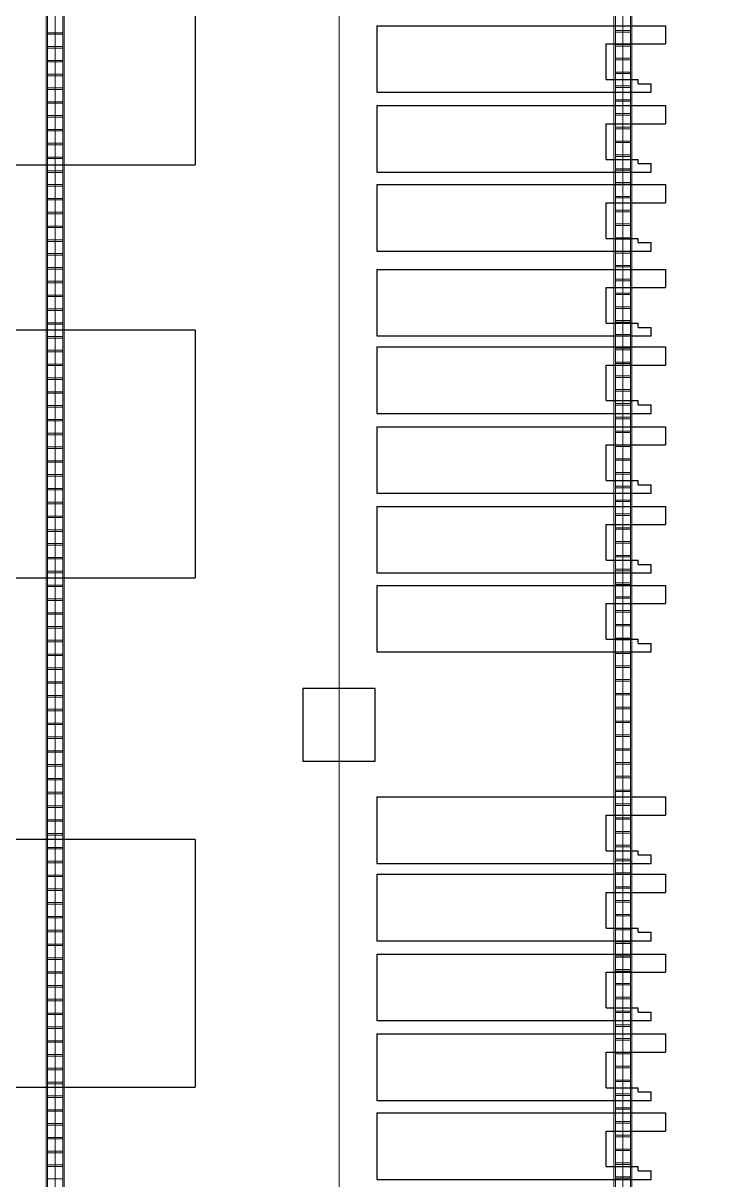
# Model space of a CAD drawing. Header units: millimetres. Extents: x 0 to 154200, y 0 to 64595.
# Drawn here: x 18770 to 30421, y 32268 to 51418 of the extents above; entities that cross this region are included whole.
import ezdxf

# ---------------------------------------------------------------- set-up
doc = ezdxf.new("R2010")
doc.units = ezdxf.units.MM
doc.layers.add('Column', color=1, linetype='Continuous')
doc.layers.add('E-CABL-TRAY', color=4, linetype='Continuous', lineweight=9)
doc.layers.add('Floor', color=7, linetype='Continuous', lineweight=9)
doc.layers.add('Equipment', color=7, linetype='Continuous', true_color=0xffffff)

# ---------------------------------------------------------------- blocks, each defined once
blk = doc.blocks.new('Main_Clean')
at = {"layer": 'Equipment', "lineweight": -3}
for points in [[(7906, 4100, 0), (0, 4100, 0)], [(0, 4100, 0), (0, 0, 0)], [(7906, 4100, 0), (7906, 0, 0)], [(0, 0, 0), (7906, 0, 0)]]:
    blk.add_polyline3d(points, dxfattribs=at)
blk = doc.blocks.new('Main_DIFF')
at = {"layer": 'Equipment', "lineweight": -3}
for points in [[(0, 1100, 0), (4780, 1100, 0)], [(0, 1100, 0), (0, 0, 0)], [(4780, 1100, 0), (4780, 800, 0)], [(3797, 800, 0), (4780, 800, 0)], [(3797, 210, 0), (3797, 800, 0)], [(3797, 210, 0), (4330, 210, 0)], [(4330, 140, 0), (4330, 210, 0)], [(0, 0, 0), (4542, 0, 0)], [(4330, 140, 0), (4542, 140, 0)], [(4542, 0, 0), (4542, 140, 0)]]:
    blk.add_polyline3d(points, dxfattribs=at)

msp = doc.modelspace()

# ---------------------------------------------------------------- linework, layer by layer
at = {"layer": 'Column'}
msp.add_lwpolyline([(23400, 39800), (23400, 39200), (24600, 39200), (24600, 40400), (23400, 40400), (23400, 39800)], dxfattribs=at)
at = {"layer": 'E-CABL-TRAY'}
for p, q in [((19150, 55818.7018), (19150, 9218.7018)), ((19175.4, 55818.7018), (19175.4, 9218.7018)), ((19300, 55818.7018), (19300, 9218.7018)), ((19424.6, 55818.7018), (19424.6, 9218.7018)), ((19450, 55818.7018), (19450, 9218.7018)), ((28550, 9218.7018), (28550, 55818.7018)), ((28575.4, 9218.7018), (28575.4, 55818.7018)), ((28700, 9218.7018), (28700, 55818.7018)), ((28824.6, 9218.7018), (28824.6, 55818.7018)), ((28850, 9218.7018), (28850, 55818.7018)), ((19175.4, 51259.4018), (19424.6, 51259.4018)), ((19175.4, 51234.0018), (19424.6, 51234.0018)), ((28824.6, 51293.8018), (28575.4, 51293.8018)), ((28824.6, 51268.4018), (28575.4, 51268.4018)), ((19175.4, 51030.8018), (19424.6, 51030.8018)), ((19175.4, 51005.4018), (19424.6, 51005.4018)), ((28824.6, 51065.2018), (28575.4, 51065.2018)), ((28824.6, 51039.8018), (28575.4, 51039.8018)), ((19175.4, 50802.2018), (19424.6, 50802.2018)), ((19175.4, 50776.8018), (19424.6, 50776.8018)), ((28824.6, 50836.6018), (28575.4, 50836.6018)), ((28824.6, 50811.2018), (28575.4, 50811.2018)), ((19175.4, 50573.6018), (19424.6, 50573.6018)), ((28824.6, 50608.0018), (28575.4, 50608.0018)), ((28824.6, 50582.6018), (28575.4, 50582.6018)), ((19175.4, 50548.2018), (19424.6, 50548.2018)), ((28824.6, 50379.4018), (28575.4, 50379.4018)), ((19175.4, 50345.0018), (19424.6, 50345.0018)), ((19175.4, 50319.6018), (19424.6, 50319.6018)), ((28824.6, 50354.0018), (28575.4, 50354.0018)), ((19175.4, 50116.4018), (19424.6, 50116.4018)), ((19175.4, 50091.0018), (19424.6, 50091.0018)), ((28824.6, 50150.8018), (28575.4, 50150.8018)), ((28824.6, 50125.4018), (28575.4, 50125.4018)), ((19175.4, 49887.8018), (19424.6, 49887.8018)), ((19175.4, 49862.4018), (19424.6, 49862.4018)), ((28824.6, 49922.2018), (28575.4, 49922.2018)), ((28824.6, 49896.8018), (28575.4, 49896.8018)), ((19175.4, 49659.2018), (19424.6, 49659.2018)), ((19175.4, 49633.8018), (19424.6, 49633.8018)), ((28824.6, 49693.6018), (28575.4, 49693.6018)), ((28824.6, 49668.2018), (28575.4, 49668.2018)), ((19175.4, 49430.6018), (19424.6, 49430.6018)), ((28824.6, 49465.0018), (28575.4, 49465.0018)), ((28824.6, 49439.6018), (28575.4, 49439.6018)), ((19175.4, 49405.2018), (19424.6, 49405.2018)), ((28824.6, 49236.4018), (28575.4, 49236.4018)), ((19175.4, 49202.0018), (19424.6, 49202.0018)), ((19175.4, 49176.6018), (19424.6, 49176.6018)), ((28824.6, 49211.0018), (28575.4, 49211.0018)), ((19175.4, 48973.4018), (19424.6, 48973.4018)), ((19175.4, 48948.0018), (19424.6, 48948.0018)), ((28824.6, 49007.8018), (28575.4, 49007.8018)), ((28824.6, 48982.4018), (28575.4, 48982.4018)), ((19175.4, 48744.8018), (19424.6, 48744.8018)), ((19175.4, 48719.4018), (19424.6, 48719.4018)), ((28824.6, 48779.2018), (28575.4, 48779.2018)), ((28824.6, 48753.8018), (28575.4, 48753.8018)), ((19175.4, 48516.2018), (19424.6, 48516.2018)), ((19175.4, 48490.8018), (19424.6, 48490.8018)), ((28824.6, 48550.6018), (28575.4, 48550.6018)), ((28824.6, 48525.2018), (28575.4, 48525.2018)), ((19175.4, 48287.6018), (19424.6, 48287.6018)), ((19175.4, 48262.2018), (19424.6, 48262.2018)), ((28824.6, 48322.0018), (28575.4, 48322.0018)), ((28824.6, 48296.6018), (28575.4, 48296.6018)), ((28824.6, 48093.4018), (28575.4, 48093.4018)), ((28824.6, 48068.0018), (28575.4, 48068.0018)), ((19175.4, 48059.0018), (19424.6, 48059.0018)), ((19175.4, 48033.6018), (19424.6, 48033.6018)), ((19175.4, 47830.4018), (19424.6, 47830.4018)), ((19175.4, 47805.0018), (19424.6, 47805.0018)), ((28824.6, 47864.8018), (28575.4, 47864.8018)), ((28824.6, 47839.4018), (28575.4, 47839.4018)), ((19175.4, 47601.8018), (19424.6, 47601.8018)), ((19175.4, 47576.4018), (19424.6, 47576.4018)), ((28824.6, 47636.2018), (28575.4, 47636.2018)), ((28824.6, 47610.8018), (28575.4, 47610.8018)), ((19175.4, 47373.2018), (19424.6, 47373.2018)), ((19175.4, 47347.8018), (19424.6, 47347.8018)), ((28824.6, 47407.6018), (28575.4, 47407.6018)), ((28824.6, 47382.2018), (28575.4, 47382.2018)), ((19175.4, 47144.6018), (19424.6, 47144.6018)), ((19175.4, 47119.2018), (19424.6, 47119.2018)), ((28824.6, 47179.0018), (28575.4, 47179.0018)), ((28824.6, 47153.6018), (28575.4, 47153.6018)), ((28824.6, 46950.4018), (28575.4, 46950.4018)), ((28824.6, 46925.0018), (28575.4, 46925.0018)), ((19175.4, 46916.0018), (19424.6, 46916.0018)), ((19175.4, 46890.6018), (19424.6, 46890.6018)), ((19175.4, 46687.4018), (19424.6, 46687.4018)), ((19175.4, 46662.0018), (19424.6, 46662.0018)), ((28824.6, 46721.8018), (28575.4, 46721.8018)), ((28824.6, 46696.4018), (28575.4, 46696.4018)), ((19175.4, 46458.8018), (19424.6, 46458.8018)), ((19175.4, 46433.4018), (19424.6, 46433.4018)), ((28824.6, 46493.2018), (28575.4, 46493.2018)), ((28824.6, 46467.8018), (28575.4, 46467.8018)), ((19175.4, 46230.2018), (19424.6, 46230.2018)), ((19175.4, 46204.8018), (19424.6, 46204.8018)), ((28824.6, 46264.6018), (28575.4, 46264.6018)), ((28824.6, 46239.2018), (28575.4, 46239.2018)), ((19175.4, 46001.6018), (19424.6, 46001.6018)), ((19175.4, 45976.2018), (19424.6, 45976.2018)), ((28824.6, 46036.0018), (28575.4, 46036.0018)), ((28824.6, 46010.6018), (28575.4, 46010.6018)), ((19175.4, 45773.0018), (19424.6, 45773.0018)), ((28824.6, 45807.4018), (28575.4, 45807.4018)), ((28824.6, 45782.0018), (28575.4, 45782.0018)), ((19175.4, 45747.6018), (19424.6, 45747.6018)), ((28824.6, 45578.8018), (28575.4, 45578.8018)), ((19175.4, 45544.4018), (19424.6, 45544.4018)), ((19175.4, 45519.0018), (19424.6, 45519.0018)), ((28824.6, 45553.4018), (28575.4, 45553.4018)), ((19175.4, 45315.8018), (19424.6, 45315.8018)), ((19175.4, 45290.4018), (19424.6, 45290.4018)), ((28824.6, 45350.2018), (28575.4, 45350.2018)), ((28824.6, 45324.8018), (28575.4, 45324.8018)), ((19175.4, 45087.2018), (19424.6, 45087.2018)), ((19175.4, 45061.8018), (19424.6, 45061.8018)), ((28824.6, 45121.6018), (28575.4, 45121.6018)), ((28824.6, 45096.2018), (28575.4, 45096.2018)), ((19175.4, 44858.6018), (19424.6, 44858.6018)), ((19175.4, 44833.2018), (19424.6, 44833.2018)), ((28824.6, 44893.0018), (28575.4, 44893.0018)), ((28824.6, 44867.6018), (28575.4, 44867.6018)), ((19175.4, 44630.0018), (19424.6, 44630.0018)), ((28824.6, 44664.4018), (28575.4, 44664.4018)), ((28824.6, 44639.0018), (28575.4, 44639.0018)), ((19175.4, 44604.6018), (19424.6, 44604.6018)), ((28824.6, 44435.8018), (28575.4, 44435.8018)), ((19175.4, 44401.4018), (19424.6, 44401.4018)), ((19175.4, 44376.0018), (19424.6, 44376.0018)), ((28824.6, 44410.4018), (28575.4, 44410.4018)), ((19175.4, 44172.8018), (19424.6, 44172.8018)), ((19175.4, 44147.4018), (19424.6, 44147.4018)), ((28824.6, 44207.2018), (28575.4, 44207.2018)), ((28824.6, 44181.8018), (28575.4, 44181.8018)), ((19175.4, 43944.2018), (19424.6, 43944.2018)), ((19175.4, 43918.8018), (19424.6, 43918.8018)), ((28824.6, 43978.6018), (28575.4, 43978.6018)), ((28824.6, 43953.2018), (28575.4, 43953.2018)), ((19175.4, 43715.6018), (19424.6, 43715.6018)), ((19175.4, 43690.2018), (19424.6, 43690.2018)), ((28824.6, 43750.0018), (28575.4, 43750.0018)), ((28824.6, 43724.6018), (28575.4, 43724.6018)), ((19175.4, 43487.0018), (19424.6, 43487.0018)), ((28824.6, 43521.4018), (28575.4, 43521.4018)), ((28824.6, 43496.0018), (28575.4, 43496.0018)), ((19175.4, 43461.6018), (19424.6, 43461.6018)), ((28824.6, 43292.8018), (28575.4, 43292.8018)), ((19175.4, 43258.4018), (19424.6, 43258.4018)), ((19175.4, 43233.0018), (19424.6, 43233.0018)), ((28824.6, 43267.4018), (28575.4, 43267.4018)), ((19175.4, 43029.8018), (19424.6, 43029.8018)), ((19175.4, 43004.4018), (19424.6, 43004.4018)), ((28824.6, 43064.2018), (28575.4, 43064.2018)), ((28824.6, 43038.8018), (28575.4, 43038.8018)), ((19175.4, 42801.2018), (19424.6, 42801.2018)), ((19175.4, 42775.8018), (19424.6, 42775.8018)), ((28824.6, 42835.6018), (28575.4, 42835.6018)), ((28824.6, 42810.2018), (28575.4, 42810.2018)), ((19175.4, 42572.6018), (19424.6, 42572.6018)), ((19175.4, 42547.2018), (19424.6, 42547.2018)), ((28824.6, 42607.0018), (28575.4, 42607.0018)), ((28824.6, 42581.6018), (28575.4, 42581.6018)), ((19175.4, 42344.0018), (19424.6, 42344.0018)), ((28824.6, 42378.4018), (28575.4, 42378.4018)), ((28824.6, 42353.0018), (28575.4, 42353.0018)), ((19175.4, 42318.6018), (19424.6, 42318.6018)), ((28824.6, 42149.8018), (28575.4, 42149.8018)), ((19175.4, 42115.4018), (19424.6, 42115.4018)), ((19175.4, 42090.0018), (19424.6, 42090.0018)), ((28824.6, 42124.4018), (28575.4, 42124.4018)), ((19175.4, 41886.8018), (19424.6, 41886.8018)), ((19175.4, 41861.4018), (19424.6, 41861.4018)), ((28824.6, 41921.2018), (28575.4, 41921.2018)), ((28824.6, 41895.8018), (28575.4, 41895.8018)), ((19175.4, 41658.2018), (19424.6, 41658.2018)), ((19175.4, 41632.8018), (19424.6, 41632.8018)), ((28824.6, 41692.6018), (28575.4, 41692.6018)), ((28824.6, 41667.2018), (28575.4, 41667.2018)), ((19175.4, 41429.6018), (19424.6, 41429.6018)), ((19175.4, 41404.2018), (19424.6, 41404.2018)), ((28824.6, 41464.0018), (28575.4, 41464.0018)), ((28824.6, 41438.6018), (28575.4, 41438.6018)), ((19175.4, 41201.0018), (19424.6, 41201.0018)), ((19175.4, 41175.6018), (19424.6, 41175.6018)), ((28824.6, 41235.4018), (28575.4, 41235.4018)), ((28824.6, 41210.0018), (28575.4, 41210.0018)), ((28824.6, 41006.8018), (28575.4, 41006.8018)), ((19175.4, 40972.4018), (19424.6, 40972.4018)), ((19175.4, 40947.0018), (19424.6, 40947.0018)), ((28824.6, 40981.4018), (28575.4, 40981.4018)), ((19175.4, 40743.8018), (19424.6, 40743.8018)), ((19175.4, 40718.4018), (19424.6, 40718.4018)), ((28824.6, 40778.2018), (28575.4, 40778.2018)), ((28824.6, 40752.8018), (28575.4, 40752.8018)), ((19175.4, 40515.2018), (19424.6, 40515.2018)), ((19175.4, 40489.8018), (19424.6, 40489.8018)), ((28824.6, 40549.6018), (28575.4, 40549.6018)), ((28824.6, 40524.2018), (28575.4, 40524.2018)), ((19175.4, 40286.6018), (19424.6, 40286.6018)), ((19175.4, 40261.2018), (19424.6, 40261.2018)), ((28824.6, 40321.0018), (28575.4, 40321.0018)), ((28824.6, 40295.6018), (28575.4, 40295.6018)), ((19175.4, 40058.0018), (19424.6, 40058.0018)), ((19175.4, 40032.6018), (19424.6, 40032.6018)), ((28824.6, 40092.4018), (28575.4, 40092.4018)), ((28824.6, 40067.0018), (28575.4, 40067.0018)), ((28824.6, 39863.8018), (28575.4, 39863.8018)), ((28824.6, 39838.4018), (28575.4, 39838.4018)), ((19175.4, 39829.4018), (19424.6, 39829.4018)), ((19175.4, 39804.0018), (19424.6, 39804.0018)), ((19175.4, 39600.8018), (19424.6, 39600.8018)), ((19175.4, 39575.4018), (19424.6, 39575.4018)), ((28824.6, 39635.2018), (28575.4, 39635.2018)), ((28824.6, 39609.8018), (28575.4, 39609.8018)), ((19175.4, 39372.2018), (19424.6, 39372.2018)), ((19175.4, 39346.8018), (19424.6, 39346.8018)), ((28824.6, 39406.6018), (28575.4, 39406.6018)), ((28824.6, 39381.2018), (28575.4, 39381.2018)), ((19175.4, 39143.6018), (19424.6, 39143.6018)), ((19175.4, 39118.2018), (19424.6, 39118.2018)), ((28824.6, 39178.0018), (28575.4, 39178.0018)), ((28824.6, 39152.6018), (28575.4, 39152.6018)), ((19175.4, 38915.0018), (19424.6, 38915.0018)), ((19175.4, 38889.6018), (19424.6, 38889.6018)), ((28824.6, 38949.4018), (28575.4, 38949.4018)), ((28824.6, 38924.0018), (28575.4, 38924.0018)), ((19175.4, 38686.4018), (19424.6, 38686.4018)), ((28824.6, 38720.8018), (28575.4, 38720.8018)), ((28824.6, 38695.4018), (28575.4, 38695.4018)), ((19175.4, 38661.0018), (19424.6, 38661.0018)), ((19175.4, 38457.8018), (19424.6, 38457.8018)), ((19175.4, 38432.4018), (19424.6, 38432.4018)), ((28824.6, 38492.2018), (28575.4, 38492.2018)), ((28824.6, 38466.8018), (28575.4, 38466.8018)), ((19175.4, 38229.2018), (19424.6, 38229.2018)), ((19175.4, 38203.8018), (19424.6, 38203.8018)), ((28824.6, 38263.6018), (28575.4, 38263.6018)), ((28824.6, 38238.2018), (28575.4, 38238.2018)), ((19175.4, 38000.6018), (19424.6, 38000.6018)), ((19175.4, 37975.2018), (19424.6, 37975.2018)), ((28824.6, 38035.0018), (28575.4, 38035.0018)), ((28824.6, 38009.6018), (28575.4, 38009.6018)), ((19175.4, 37772.0018), (19424.6, 37772.0018)), ((19175.4, 37746.6018), (19424.6, 37746.6018)), ((28824.6, 37806.4018), (28575.4, 37806.4018)), ((28824.6, 37781.0018), (28575.4, 37781.0018)), ((19175.4, 37543.4018), (19424.6, 37543.4018)), ((28824.6, 37577.8018), (28575.4, 37577.8018)), ((28824.6, 37552.4018), (28575.4, 37552.4018)), ((19175.4, 37518.0018), (19424.6, 37518.0018)), ((28824.6, 37349.2018), (28575.4, 37349.2018)), ((19175.4, 37314.8018), (19424.6, 37314.8018)), ((19175.4, 37289.4018), (19424.6, 37289.4018)), ((28824.6, 37323.8018), (28575.4, 37323.8018)), ((19175.4, 37086.2018), (19424.6, 37086.2018)), ((19175.4, 37060.8018), (19424.6, 37060.8018)), ((28824.6, 37120.6018), (28575.4, 37120.6018)), ((28824.6, 37095.2018), (28575.4, 37095.2018)), ((19175.4, 36857.6018), (19424.6, 36857.6018)), ((19175.4, 36832.2018), (19424.6, 36832.2018)), ((28824.6, 36892.0018), (28575.4, 36892.0018)), ((28824.6, 36866.6018), (28575.4, 36866.6018)), ((19175.4, 36629.0018), (19424.6, 36629.0018)), ((19175.4, 36603.6018), (19424.6, 36603.6018)), ((28824.6, 36663.4018), (28575.4, 36663.4018)), ((28824.6, 36638.0018), (28575.4, 36638.0018)), ((19175.4, 36400.4018), (19424.6, 36400.4018)), ((28824.6, 36434.8018), (28575.4, 36434.8018)), ((28824.6, 36409.4018), (28575.4, 36409.4018)), ((19175.4, 36375.0018), (19424.6, 36375.0018)), ((28824.6, 36206.2018), (28575.4, 36206.2018)), ((19175.4, 36171.8018), (19424.6, 36171.8018)), ((19175.4, 36146.4018), (19424.6, 36146.4018)), ((28824.6, 36180.8018), (28575.4, 36180.8018)), ((19175.4, 35943.2018), (19424.6, 35943.2018)), ((19175.4, 35917.8018), (19424.6, 35917.8018)), ((28824.6, 35977.6018), (28575.4, 35977.6018)), ((28824.6, 35952.2018), (28575.4, 35952.2018)), ((19175.4, 35714.6018), (19424.6, 35714.6018)), ((19175.4, 35689.2018), (19424.6, 35689.2018)), ((28824.6, 35749.0018), (28575.4, 35749.0018)), ((28824.6, 35723.6018), (28575.4, 35723.6018)), ((19175.4, 35486.0018), (19424.6, 35486.0018)), ((19175.4, 35460.6018), (19424.6, 35460.6018)), ((28824.6, 35520.4018), (28575.4, 35520.4018)), ((28824.6, 35495.0018), (28575.4, 35495.0018)), ((19175.4, 35257.4018), (19424.6, 35257.4018)), ((28824.6, 35291.8018), (28575.4, 35291.8018)), ((28824.6, 35266.4018), (28575.4, 35266.4018)), ((19175.4, 35232.0018), (19424.6, 35232.0018)), ((28824.6, 35063.2018), (28575.4, 35063.2018)), ((19175.4, 35028.8018), (19424.6, 35028.8018)), ((19175.4, 35003.4018), (19424.6, 35003.4018)), ((28824.6, 35037.8018), (28575.4, 35037.8018)), ((19175.4, 34800.2018), (19424.6, 34800.2018)), ((19175.4, 34774.8018), (19424.6, 34774.8018)), ((28824.6, 34834.6018), (28575.4, 34834.6018)), ((28824.6, 34809.2018), (28575.4, 34809.2018)), ((19175.4, 34571.6018), (19424.6, 34571.6018)), ((19175.4, 34546.2018), (19424.6, 34546.2018)), ((28824.6, 34606.0018), (28575.4, 34606.0018)), ((28824.6, 34580.6018), (28575.4, 34580.6018)), ((19175.4, 34343.0018), (19424.6, 34343.0018)), ((19175.4, 34317.6018), (19424.6, 34317.6018)), ((28824.6, 34377.4018), (28575.4, 34377.4018)), ((28824.6, 34352.0018), (28575.4, 34352.0018)), ((19175.4, 34114.4018), (19424.6, 34114.4018)), ((19175.4, 34089.0018), (19424.6, 34089.0018)), ((28824.6, 34148.8018), (28575.4, 34148.8018)), ((28824.6, 34123.4018), (28575.4, 34123.4018)), ((28824.6, 33920.2018), (28575.4, 33920.2018)), ((19175.4, 33885.8018), (19424.6, 33885.8018)), ((19175.4, 33860.4018), (19424.6, 33860.4018)), ((28824.6, 33894.8018), (28575.4, 33894.8018)), ((19175.4, 33657.2018), (19424.6, 33657.2018)), ((19175.4, 33631.8018), (19424.6, 33631.8018)), ((28824.6, 33691.6018), (28575.4, 33691.6018)), ((28824.6, 33666.2018), (28575.4, 33666.2018)), ((19175.4, 33428.6018), (19424.6, 33428.6018)), ((19175.4, 33403.2018), (19424.6, 33403.2018)), ((28824.6, 33463.0018), (28575.4, 33463.0018)), ((28824.6, 33437.6018), (28575.4, 33437.6018)), ((19175.4, 33200.0018), (19424.6, 33200.0018)), ((19175.4, 33174.6018), (19424.6, 33174.6018)), ((28824.6, 33234.4018), (28575.4, 33234.4018)), ((28824.6, 33209.0018), (28575.4, 33209.0018)), ((19175.4, 32971.4018), (19424.6, 32971.4018)), ((19175.4, 32946.0018), (19424.6, 32946.0018)), ((28824.6, 33005.8018), (28575.4, 33005.8018)), ((28824.6, 32980.4018), (28575.4, 32980.4018)), ((28824.6, 32777.2018), (28575.4, 32777.2018)), ((28824.6, 32751.8018), (28575.4, 32751.8018)), ((19175.4, 32742.8018), (19424.6, 32742.8018)), ((19175.4, 32717.4018), (19424.6, 32717.4018)), ((19175.4, 32514.2018), (19424.6, 32514.2018)), ((19175.4, 32488.8018), (19424.6, 32488.8018)), ((28824.6, 32548.6018), (28575.4, 32548.6018)), ((28824.6, 32523.2018), (28575.4, 32523.2018)), ((19175.4, 32285.6018), (19424.6, 32285.6018)), ((28824.6, 32320.0018), (28575.4, 32320.0018)), ((28824.6, 32294.6018), (28575.4, 32294.6018))]:
    msp.add_line(p, q, dxfattribs=at)
at = {"layer": 'Floor'}
for points in [[(12000, 9800), (12000, 54800), (24000, 54800), (24000, 9800), (12000, 9800)], [(24000, 9800), (24000, 54800), (36000, 54800), (36000, 9800), (24000, 9800)]]:
    msp.add_lwpolyline(points, dxfattribs=at)

# ---------------------------------------------------------------- block references
at = {"layer": 'Equipment'}
for name, p in [('Main_Clean', (13712.9317, 49073.5468)), ('Main_DIFF', (24624.5425, 50274.1522)), ('Main_DIFF', (24624.5425, 48953.0364)), ('Main_DIFF', (24624.5425, 47645.5064)), ('Main_DIFF', (24624.5425, 46238.9985)), ('Main_Clean', (13712.9317, 42235.0751)), ('Main_DIFF', (24624.5425, 44958.2963)), ('Main_DIFF', (24624.5425, 43637.125)), ('Main_DIFF', (24624.5425, 42316.0092)), ('Main_DIFF', (24624.5425, 41008.4792)), ('Main_DIFF', (24624.5425, 37507.1289)), ('Main_Clean', (13712.9317, 33800.8739)), ('Main_DIFF', (24624.5425, 36226.4266)), ('Main_DIFF', (24624.5425, 34905.2553)), ('Main_DIFF', (24624.5425, 33584.1395)), ('Main_DIFF', (24624.5425, 32276.6095))]:
    msp.add_blockref(name, p, dxfattribs=at)

doc.saveas('drawing.dxf')
